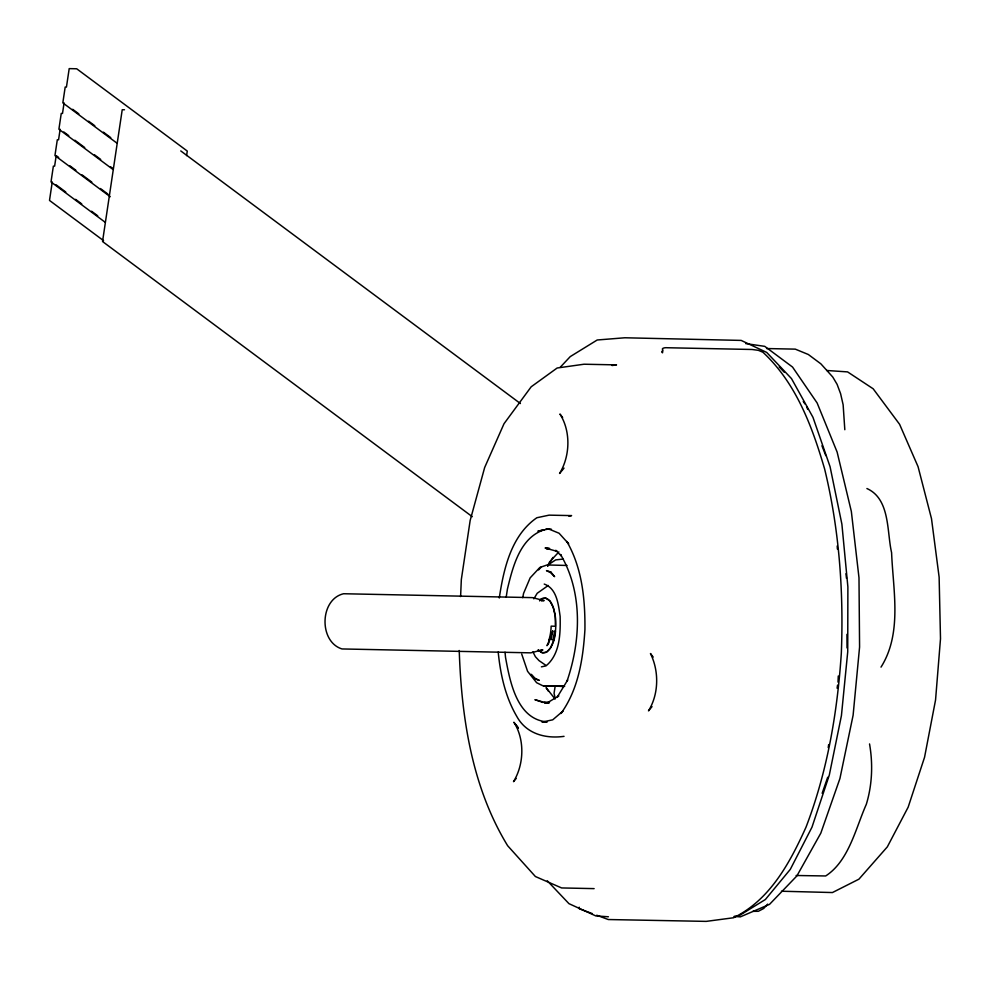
<?xml version="1.0" encoding="UTF-8"?>
<svg xmlns="http://www.w3.org/2000/svg" width="990" height="990" viewBox="0 0 990 990"><rect width="100%" height="100%" fill="white"/><g stroke="black" fill="none" stroke-linecap="round" stroke-linejoin="round"><path stroke-width="1.49" d="M460.598 596.562L461.328 579.571L470.163 520.468L484.667 467.503L504.009 423.732L531.185 386.793L557.147 368.008L584.026 364.221L616.523 364.889L612.043 365.52M838.01 682.098L838.283 676.009M499.282 597.997C503.687 568.978 511.088 535.503 536.852 517.745L549.091 515.146L571.589 515.604L568.879 516.186M52.26 181.974L49.5 200.426L103.554 240.657M60.143 129.257L58.559 139.8L57.309 139.776L54.945 155.591L110.237 196.725M64.078 102.898L62.506 113.442L61.256 113.417L58.893 129.232L112.947 169.451M186.59 155.603L187.271 151.062L76.7 68.78L69.201 68.619L66.441 87.083L65.192 87.046L62.828 102.873L116.882 143.092M506.187 597.242L507.412 589.149C512.758 567.01 519.948 537.434 544.525 529.675M828.222 747.623L828.667 744.579M837.095 688.199L837.552 685.142M555.155 686.218L554.066 693.272L555.217 698.618M522.732 597.663L523.562 593.406L530.145 577.875L539.822 567.48L547.111 564.956L567.035 565.463M822.158 793.287L827.702 777.249M547.817 566.119L552.952 557.432M547.668 565.835L549.586 561.949L558.88 551.925M533.833 598.851L537.224 593.245L548.274 585.474M881.013 667.124C902.435 633.142 893.067 590.312 891.594 552.655C886.78 531.976 890.357 498.997 866.906 488.528M564.015 468.146L559.573 473.468C570.191 456.143 570.97 431.331 559.956 414.043L562.629 417.52M516.174 778.474L513.513 781.667C524.131 764.342 524.91 739.53 513.897 722.242L518.352 728.046M652.039 706.613L648.487 710.87C658.895 694.064 659.179 671.096 650.455 653.524L653.202 657.1M767.671 904.118L763.674 908.486L758.328 911.295L752.907 911.332M538.56 569.943L541.468 566.8M539.637 600.856L541.629 598.727C551.183 595.337 554.289 609.456 555.279 616.263A27.621 11.732 -88.8 0 1 555.427 631.348C555.514 639.528 548.51 660.169 538.127 649.848L542.186 652.905L546.505 652.262L550.477 647.992L553.596 640.691L555.427 631.348L554.66 631.076L552.915 640.01L551.108 639.243L552.779 630.766L548.51 643.512L547 645.69L549.809 639.119L548.967 639.874A24.948 10.593 -88.8 0 0 551.158 626.138L555.365 626.262L555.279 616.263L553.261 607.476L550.007 601.14L545.948 598.084L541.629 598.727L539.562 600.435M560.179 367.315L570.277 356.586L597.218 339.991L624.826 337.776L741.163 340.411L766.705 352.428L791.493 378.601L812.976 417.322L830.066 466.686L841.896 524.193L847.885 586.971L847.725 651.865L841.426 715.621L829.311 775.046L811.986 827.17L790.305 869.356L765.381 899.502L738.441 916.096L733.937 916.505M549.475 563.978L555.662 559.894L562.976 559.078M662.36 350.992L661.926 351.363A8.279 2.277 10.7 0 0 662.52 352.799L662.892 350.163C660.615 347.898 665.862 347.515 667.087 347.738L752.091 349.482L758.39 350.336L762.894 352.217C796.121 383.068 812.146 426.43 824.608 468.926C839.248 529.167 843.727 591.265 841.327 653.103C837.404 712.416 827.368 771.482 806.021 827.157C789.946 862.711 770.109 899.836 733.553 917.755L706.204 921.381L608.293 919.537L596.735 915.243M579.224 907.211L579.398 908.808L592.404 913.634M541.926 650.022L530.764 652.843L341.996 648.945C318.632 641.755 319.609 599.272 343.604 593.74L532.373 597.626L544.178 600.596L541.567 600.992M543.77 529.823L537.904 531.209L548.621 528.945L551.442 529.266M541.406 666.852L545.985 665.886C560.154 654.229 560.489 633.303 560.13 616.386C558.422 604.89 556.999 588.53 544.228 584.075M541.481 650.232L542.916 649.947L540.849 650.282M545.775 529.205L548.621 528.945L559.103 533.251L568.656 543.844L566.812 541.468C582.194 567.988 585.201 599.42 584.929 629.516C583.11 658.672 578.482 689.288 560.934 713.518L562.926 711.117L552.729 719.817L542.013 722.094L547.26 721.92M549.091 548.596L546.158 548.559L548.732 548.609M564.646 686.404L542.854 685.785L536.63 682.716L527.571 671.307L521.718 654.105M563.582 686.379L543.77 685.909L563.137 686.355M544.327 702.479L549.475 702.578L544.327 702.652M124.48 109.766L122.228 109.717L102.539 241.523L472.279 516.681M766.569 348.542L795.279 349.136L808.323 354.494L820.883 363.85L832.763 377.029L837.095 384.33L840.609 393.723L843.134 404.786L844.817 429.71M564.04 736.35C545.453 738.948 526.284 733.85 516.817 716.463C505.321 696.873 500.433 674.413 498.193 652.014M796.109 875.494L825.685 875.964C848.9 860.929 855.657 828.259 866.324 804.301C872.24 784.81 873.032 763.958 869.542 743.935M594.124 888.624L561.615 887.943L535.392 876.521L507.635 845.707C471.983 787.335 461.476 717.824 459.236 650.504M544.537 702.504L549.029 702.615M546.48 721.846C516.706 718.839 509.912 681.231 505.519 657.372L505.024 652.224M546.69 529.13L549.722 529.316M608.404 916.777L595.832 915.936L568.953 903.66L547.26 880.766M826.712 370.483L847.576 371.894L873.168 388.785L899.601 424.326L918.064 466.686L931.491 518.636L939.126 577.12L940.5 638.773L935.55 700.004L924.561 757.239L908.164 807.159L887.325 846.871L858.912 879.182L832.442 892.547L781.469 891.223M734.642 916.468L740.334 916.864L769.527 904.365L796.888 875.915L820.821 833.135L839.928 778.524L853.108 715.263L859.58 647.015L858.986 577.752L851.351 511.483L837.132 452.084L817.134 402.979L792.532 367.043L764.75 346.351L745.68 343.592M549.599 548.411L545.106 548.014L557.098 551.368L555.687 550.316L561.293 555.91L560.526 554.45C582.937 592.342 580.907 640.555 567.035 681.12L567.666 680.019L557.395 696.873L558.781 695.945L546.913 703.061L534.922 699.695L543.04 702.455M545.663 665.193L539.018 660.602L535.38 656.692L532.942 651.853M180.762 150.925L520.406 403.536M72.678 109.296L78.816 113.862M88.642 121.176L94.792 125.755M103.393 132.153L110.756 137.635M63.818 131.992L68.743 135.655M74.881 140.221L84.707 147.535M94.533 154.848L100.683 159.427M110.509 166.741L112.959 168.572M58.657 157.447L56.195 155.616L54.623 166.159L53.373 166.134L51.01 181.95L105.064 222.181M69.708 165.677L75.859 170.243M81.997 174.822L91.823 182.135M100.423 188.533L107.799 194.015M55.947 184.722L65.773 192.035M75.599 199.349L81.737 203.915M91.575 211.229L97.713 215.808M779.204 366.919L784.377 372.327M554.969 698.915L546.109 687.617L548.448 691.28M515.468 724.309L518.228 727.885M803.261 401.396L804.907 403.92M806.541 406.457L807.642 409.266M821.948 445.772L825.796 455.61M845.955 573.755L846.462 578.321M837.218 545.985L837.391 549.054M846.945 634.33L847.032 647.943M550.848 572.022L546.492 570.611L550.7 572.74L554.623 576.663L550.848 572.022M539.129 680.316L534.872 678.917L531.011 674.264L534.934 678.187L539.129 680.316"/></g></svg>
